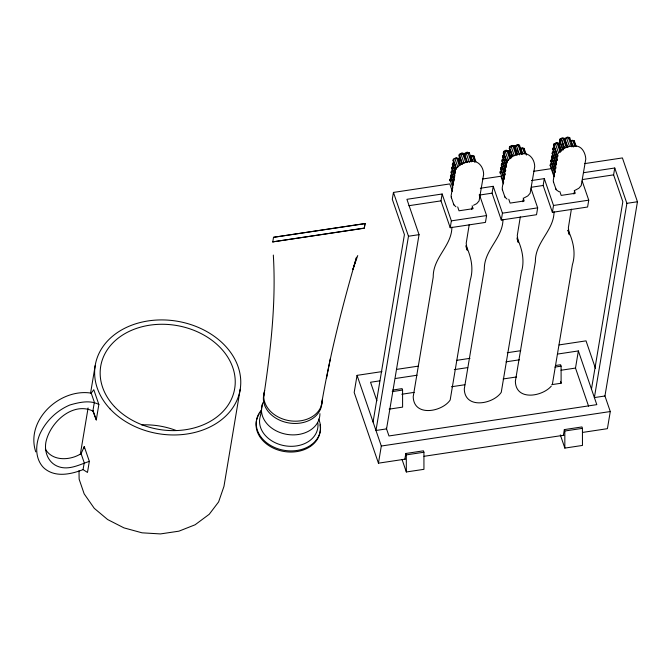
<?xml version="1.0" encoding="UTF-8"?>
<svg xmlns="http://www.w3.org/2000/svg" width="671" height="671" viewBox="0 0 671 671"><rect width="100%" height="100%" fill="white"/><g stroke="black" fill="none" stroke-linecap="round" stroke-linejoin="round"><path stroke-width="1.01" d="M263.745 396.418C270.765 349.683 276.192 302.386 273.323 255.064M80.31 454.46L88.094 407.968M90.51 393.508L95.181 365.611M83.934 448.605L84.269 446.592L89.335 461.354L87.482 472.434L83.078 469.616C70.405 474.514 54.41 477.878 43.43 467.528C35.001 458.57 35.345 445.049 39.782 434.271C45.72 421.162 56.616 410.618 69.851 404.999C78.985 402.365 90.073 399.74 98.855 404.487L96.272 419.912L92.883 411.021L94.351 402.239L91.222 393.139L93.789 389.725L98.855 404.487M83.078 469.616L84.227 462.747L81.099 453.646L84.269 446.592M240.21 389.272L223.963 486.391L218.612 501.925L209.235 514.271L195.102 524.781L178.922 531.172L160.444 533.923L142.067 532.824L123.942 527.867L107.628 519.539L94.276 508.333L84.169 493.864L79.128 479.169L79.002 470.715M272.787 242.013L273.508 237.308L365.049 223.51L364.336 228.224L272.745 241.879L364.286 228.081L365.049 223.51M262.395 404.252L260.482 415.676A29.39 22.806 9.5 0 0 286.425 446.014A29.39 22.806 9.5 0 0 317.869 423.057M381.925 371.608L357.056 375.357L354.187 392.493L378.444 463.175L405.385 459.115M452.439 191.604L449.805 183.929L393.441 192.426L392.292 199.279L404.42 234.615L373.068 422M393.441 192.426L408.48 236.242L375.978 430.48L386.546 428.895L419.048 234.649L406.92 199.312L442.147 194.003L451.365 220.868L450.216 227.721L485.443 222.411L486.592 215.559L479.346 194.456M378.444 463.175L381.313 446.03L357.056 375.357M450.216 227.721L440.998 200.864L442.147 194.003M404.865 459.19L405.821 453.479L423.435 450.828L423.921 452.237L423.946 469.323L406.332 471.973L402.13 459.719M451.893 227.083C451.818 246.106 432.921 257.337 433.223 277.089L413.21 396.662C413.705 417.32 442.239 411.877 450.174 400.017L470.245 280.075C473.877 268.534 471.034 256.213 465.917 245.594M469.239 224.542L466.202 243.254L467.209 250.166L466.001 246.626M471.763 209.427L472.107 207.414M531.08 188.677L537.664 207.859L536.523 214.72L501.296 220.021L492.078 193.164L493.227 186.312L480.344 188.249M501.296 220.021L502.445 213.168L493.227 186.312M502.973 219.383C502.898 238.415 484.001 249.637 484.303 269.398L464.29 388.97C464.785 409.629 493.319 404.185 501.254 392.325L521.325 272.376C524.957 260.834 522.113 248.522 516.997 237.903M520.31 216.85L517.274 235.555L518.289 242.466L517.081 238.935M522.843 201.736L523.179 199.715M582.16 180.985L588.744 200.168L587.595 207.02L552.376 212.33L543.158 185.473L544.298 178.62L531.424 180.558M557.643 154.322L553.281 180.373L553.609 182.395M552.376 212.33L553.516 205.477L544.298 178.62M554.045 211.692C553.978 230.715 535.081 241.946 535.383 261.698L515.37 381.279C515.798 401.342 542.487 396.561 551.336 386.06M571.39 209.159L568.354 227.863L569.369 234.775L567.851 230.354M573.923 194.036L574.259 192.023M552.325 384.626L572.397 264.684C576.037 253.143 573.193 240.822 568.069 230.203M563.38 435.311L564.336 429.599L581.95 426.941L582.436 428.358L582.462 445.435L564.848 448.094L560.327 434.9M588.576 406.165L575.5 368.069L578.368 350.933L557.685 354.045M591.47 389.096L622.822 201.719L613.604 174.854L614.753 168.002L583.669 172.682M614.753 168.002L626.882 203.338L594.38 397.584L604.948 395.991L637.45 201.753L622.411 157.928L584.491 163.64M604.89 395.831L610.283 411.541L607.414 428.677L582.545 432.426M321.266 405.804C329.755 355.529 342.327 306.11 356.553 257.186L352.887 269.507L357.735 255.55M326.525 378.117L330.409 358.423M558.389 153.147C562.357 148.232 568.907 145.682 575.148 145.993C582.017 145.833 585.447 153.08 585.791 159.002L581.22 185.557L578.888 188.241L575.122 190.262M524.043 197.953L527.809 195.94L530.14 193.248L534.712 166.693C534.644 159.128 529.243 152.258 521.292 153.709M81.099 453.646C70.321 460.524 52.514 461.589 45.368 449.125M473.558 205.251L476.729 203.632L479.06 200.948L483.64 174.393C483.573 166.819 478.163 159.95 470.212 161.409M89.335 461.354C78.893 464.86 67.838 471.092 56.666 465.9C47.901 461.774 44.261 451.575 45.854 442.415C49.746 422.789 72.426 401.392 92.883 411.021M470.371 161.392C464.617 161.954 458.595 164.638 455.483 169.713L451.13 195.756L451.449 197.786M521.451 153.693C515.697 154.263 509.675 156.947 506.563 162.021L502.202 188.065L502.529 190.086M482.39 179.023L500.885 176.238L503.518 183.913M533.462 171.331L551.956 168.547M408.882 205.703L440.998 200.864M479.195 195.11L492.078 193.164M531.264 187.259L543.158 185.473M582.52 179.543L613.604 174.854M365.099 223.653L273.508 237.308M451.365 220.868L486.592 215.559M502.445 213.168L537.664 207.859M553.516 205.477L588.744 200.168M408.48 236.242L419.048 234.649M626.882 203.338L637.45 201.753M396.427 369.419L418.184 366.148M456.515 360.369L469.985 358.339M507.284 352.72L520.755 350.69M559.086 344.919L586.026 340.86L595.454 368.345M379.845 380.843L370.535 382.244L376.901 400.797M395.353 378.503L417.068 375.232M454.292 369.629L467.729 367.599M505.984 361.837L519.429 359.815M392.761 390.036L402.088 388.626L402.575 390.044L402.6 407.121L389.13 409.151M555.42 365.527L560.604 364.747L561.09 366.156L561.115 383.242L551.797 384.642M392.216 391.604L402.575 390.044M554.875 367.096L561.09 366.156M401.786 394.238L414.2 392.376M451.424 386.764L464.86 384.743M503.124 378.972L516.561 376.951M561.023 370.249L575.5 368.069M381.313 446.03L610.283 411.541M405.821 453.479L406.307 454.888L423.921 452.237M564.336 429.599L564.823 431.008L582.436 428.358M424.03 456.305L563.9 435.236M91.222 393.139C59.996 388.031 25.255 420.105 35.748 451.86M558.993 191.73L556.217 189.801L553.34 181.606M507.008 199.069L504.953 197.157L502.26 189.306M455.928 206.769L453.873 204.848L451.18 196.997M574.342 140.927L576.28 146.588M574.15 142.076L575.122 144.902M572.908 140.591L574.854 146.244M571.164 141.145L573.227 147.041M569.729 137.731L572.64 146.211M568.295 137.387L571.533 146.806M566.542 137.941L569.461 146.421M564.923 138.738L567.834 147.217M564.445 138.52L567.356 147.008M566.03 143.653L567.322 147.419M564.571 140.608L566.836 147.209M563.011 138.184L566.249 147.603M564.303 147.461L561.392 138.981A0.923 0.537 -18.9 0 0 560.059 138.889A0.923 0.537 -18.9 0 0 559.991 139.82M561.258 138.738L564.496 148.157M562.684 144.592L563.657 147.419M559.639 139.534L563.195 149.901M559.446 140.675L562.684 150.103M558.968 143.535L561.56 151.076M558.49 143.317L561.073 150.858M560.721 150.329L558.784 144.676A0.923 0.537 -18.9 0 1 559.295 143.971M574.275 190.396L575.265 193.282L561.174 195.404L559.857 191.562M558.624 145.406L560.235 150.119M557.056 142.973L560.293 152.401M555.311 143.527L558.54 152.954M553.684 144.332L557.567 155.638M554.967 148.467L557.224 155.068M553.5 145.473L557.375 156.779M553.021 148.333L556.896 159.639M553.969 151.529L556.561 159.069M552.829 149.474L556.712 160.78M552.35 152.325L556.234 163.64M553.625 156.469L555.89 163.061M552.158 153.474L556.041 164.781A0.923 0.537 -18.9 0 1 556.561 164.076M551.679 156.326L555.563 167.633M552.954 160.47L555.219 167.062M551.487 157.467L555.37 168.782A0.923 0.537 -18.9 0 1 555.89 168.077M551.008 160.327L554.892 171.633M552.283 164.47L554.548 171.063M550.824 161.468L554.699 172.774A0.923 0.537 -18.9 0 1 555.219 172.07M550.346 164.328L554.221 175.634M550.153 165.469L554.028 176.775A0.923 0.537 -18.9 0 1 554.548 176.07M524.143 148.492L526.408 155.093M524.277 150.581L525.25 153.407M522.717 148.148L524.655 153.802M520.964 148.702L522.902 154.355M519.53 145.288L522.441 153.768M519.664 147.377L521.929 153.969M518.096 144.944L521.333 154.372M516.351 145.498L519.58 154.926M516.938 148.777L518.096 152.3M514.724 146.303L517.643 154.783M514.246 146.085L517.156 154.565M517.123 154.984L514.54 147.444A0.923 0.537 -18.9 0 1 515.504 146.597M515.026 150.052L516.645 154.766M512.82 145.741L516.049 155.169M511.067 146.295L514.296 155.722M509.448 147.1L512.678 156.519M512.334 155.949L510.396 150.296A0.923 0.537 -18.9 0 0 508.87 150.723A0.923 0.537 -18.9 0 0 509.557 151.394A0.923 0.537 -18.9 0 0 508.584 152.242L510.203 156.955M509.255 148.241L512.166 156.72M578.368 350.933L596.804 404.647L388.97 435.957L386.286 428.148M508.777 151.101L511.042 157.693M508.291 150.883L510.883 158.423M509.071 154.85L510.044 157.677M506.865 150.539L509.775 159.019M523.204 198.096L524.185 200.973L510.103 203.095L508.786 199.262M505.112 151.092L508.35 160.512M503.493 151.889L507.05 162.256M504.441 155.093L507.033 162.634M503.3 153.038L506.857 163.405M502.822 155.89L506.379 166.257M503.77 159.086L506.362 166.626M502.629 157.031L506.186 167.398M502.151 159.891L505.708 170.258M503.107 163.087L505.691 170.627M501.958 161.032L505.523 171.399M501.48 163.892L505.045 174.259M502.436 167.087L505.02 174.628M501.296 165.032L504.852 175.399M500.818 167.893L504.374 178.251M502.738 173.915L504.357 178.629M500.625 169.033L504.181 179.4M500.147 171.885L503.703 182.252M560.47 381.354L561.115 383.242M473.944 156.058L475.89 161.711M474.078 158.138L475.051 160.965M472.518 155.714L474.783 162.307M470.899 156.511L472.191 160.285M470.765 156.268L472.384 160.981M469.331 152.854L472.241 161.334M470.111 156.821L471.73 161.535M467.905 152.51L471.134 161.937M466.152 153.063L469.39 162.483M464.533 153.86L467.444 162.348M464.047 153.651L466.957 162.13M465.313 157.836L464.34 155.009A0.923 0.537 -18.9 0 1 465.313 154.162A0.923 0.537 -18.9 0 1 464.525 153.768A0.923 0.537 -18.9 0 1 465.347 153.047A0.923 0.537 -18.9 0 1 466.286 153.315M463.854 154.791L464.827 157.618M462.621 153.307L465.85 162.734M460.868 153.86L464.106 163.279M459.249 154.657L462.478 164.085M460.197 157.861L462.143 163.514M459.056 155.806L461.967 164.286M458.578 158.658L460.516 164.311M458.092 158.44L460.356 165.041M458.553 161.468L459.526 164.294M456.666 158.104L459.258 165.645M472.124 205.787L473.114 208.664L459.023 210.795L457.706 206.953M454.913 158.658L457.823 167.138M453.294 159.455L456.532 168.882M454.25 162.65L455.861 167.364M453.101 160.595L456.012 169.075M452.623 163.456L455.215 170.996M453.579 166.651L455.198 171.365M452.43 164.596L455.349 173.076M451.952 167.456L454.871 175.936M452.908 170.652L454.527 175.366M451.768 168.597L454.678 177.077M451.289 171.449L454.2 179.937M452.237 174.653L453.856 179.358M451.097 172.598L454.007 181.078M450.618 175.45L453.529 183.929M451.566 178.645L453.185 183.359M450.426 176.59L453.336 185.079M449.947 179.451L452.858 187.93M93.101 410.686L96.272 419.912M555.764 188.677L556.033 189.457M504.684 196.368L504.953 197.157M453.613 204.068L453.873 204.848M564.823 431.008L564.848 448.094M406.307 454.888L406.332 471.973M454.309 162.776A0.923 0.537 -18.9 0 0 452.858 162.936A0.923 0.537 -18.9 0 0 453.177 163.766A0.923 0.537 -18.9 0 0 453.21 164.89M453.353 166.618A0.923 0.537 -18.9 0 0 452.053 167.079A0.923 0.537 -18.9 0 0 452.514 167.767A0.923 0.537 -18.9 0 0 452.548 168.891M451.172 175.76A0.923 0.537 -18.9 0 1 450.719 175.081A0.923 0.537 -18.9 0 1 452.019 174.611M451.206 176.892A0.923 0.537 -18.9 0 1 451.164 175.802M451.348 178.612A0.923 0.537 -18.9 0 0 450.048 179.082A0.923 0.537 -18.9 0 0 450.501 179.761A0.923 0.537 -18.9 0 0 450.535 180.885M451.843 171.759A0.923 0.537 -18.9 0 1 451.382 171.08A0.923 0.537 -18.9 0 1 452.682 170.619M451.877 172.892A0.923 0.537 -18.9 0 1 451.835 171.801M472.191 156.46A0.923 0.537 -18.9 0 1 473.5 155.756A0.923 0.537 -18.9 0 1 473.625 156.645M471.319 156.578A0.923 0.537 -18.9 0 1 470.925 155.823A0.923 0.537 -18.9 0 1 472.334 155.496A0.923 0.537 -18.9 0 1 471.998 156.418M470.119 156.217A0.923 0.537 -18.9 0 1 470.899 156.662M456.666 158.406A0.923 0.537 -18.9 0 1 457.932 158.893M456.615 158.398A0.923 0.537 -18.9 0 0 455.768 157.828A0.923 0.537 -18.9 0 0 454.98 158.775A0.923 0.537 -18.9 0 0 453.529 158.935A0.923 0.537 -18.9 0 0 453.848 159.765A0.923 0.537 -18.9 0 0 453.881 160.889M459.979 157.819A0.923 0.537 -18.9 0 0 458.628 158.364A0.923 0.537 -18.9 0 0 459.358 158.952A0.923 0.537 -18.9 0 0 458.385 159.656M462.294 154.053A0.923 0.537 -18.9 0 1 463.384 153.34A0.923 0.537 -18.9 0 1 463.997 153.944M462.101 154.011A0.923 0.537 -18.9 0 0 462.554 153.181A0.923 0.537 -18.9 0 0 461.388 153.156A0.923 0.537 -18.9 0 0 460.935 153.986A0.923 0.537 -18.9 0 0 459.409 154.213A0.923 0.537 -18.9 0 0 460.029 154.959A0.923 0.537 -18.9 0 0 459.048 155.731A0.923 0.537 -18.9 0 0 460.071 156.041M467.578 153.265A0.923 0.537 -18.9 0 1 468.777 152.543A0.923 0.537 -18.9 0 1 469.172 153.298M466.504 153.349A0.923 0.537 -18.9 0 1 466.412 152.518A0.923 0.537 -18.9 0 1 467.762 152.317A0.923 0.537 -18.9 0 1 467.385 153.214M321.828 402.206A29.39 22.806 9.5 0 1 288.983 422.973A29.39 22.806 9.5 0 1 264.307 392.82M319.916 413.638A29.39 22.806 9.5 0 1 285.812 434.171A29.39 22.806 9.5 0 1 263.141 402.39M318.666 419.081A32.325 25.087 9.5 0 1 284.412 450.367A32.325 25.087 9.5 0 1 261.69 409.788M319.958 424.877A32.325 25.087 9.5 0 1 283.623 451.407A32.325 25.087 9.5 0 1 259.14 414.041M260.239 412.447A32.325 25.087 9.5 0 1 261.505 410.929M322.206 399.924A29.39 22.806 9.5 0 1 289.369 420.692A29.39 22.806 9.5 0 1 264.693 390.539M141.589 424.894A67.914 52.707 9.5 0 1 176.28 430.547M504.223 155.051A0.923 0.537 -18.9 0 0 502.873 155.597A0.923 0.537 -18.9 0 0 503.602 156.184A0.923 0.537 -18.9 0 0 502.982 157.316M503.552 159.052A0.923 0.537 -18.9 0 0 502.202 159.597A0.923 0.537 -18.9 0 0 502.931 160.184A0.923 0.537 -18.9 0 0 502.311 161.317M502.21 167.054A0.923 0.537 -18.9 0 0 500.868 167.591A0.923 0.537 -18.9 0 0 501.598 168.186A0.923 0.537 -18.9 0 0 500.977 169.318M501.547 171.055A0.923 0.537 -18.9 0 0 500.197 171.591A0.923 0.537 -18.9 0 0 500.927 172.187A0.923 0.537 -18.9 0 0 500.306 173.319M502.881 163.053A0.923 0.537 -18.9 0 0 501.531 163.598A0.923 0.537 -18.9 0 0 502.26 164.185A0.923 0.537 -18.9 0 0 501.648 165.318M523.623 149.197A0.923 0.537 -18.9 0 0 523.883 148.232A0.923 0.537 -18.9 0 0 522.441 148.752A0.923 0.537 -18.9 0 0 522.533 147.93A0.923 0.537 -18.9 0 0 521.283 148.115A0.923 0.537 -18.9 0 0 521.149 148.928M520.31 148.66A0.923 0.537 -18.9 0 1 521.09 148.954M506.538 151.294A0.923 0.537 -18.9 0 1 507.737 150.572A0.923 0.537 -18.9 0 1 508.132 151.327M505.297 151.31A0.923 0.537 -18.9 0 1 505.498 150.463A0.923 0.537 -18.9 0 1 506.764 150.379A0.923 0.537 -18.9 0 1 506.345 151.243M505.238 151.344A0.923 0.537 -18.9 0 0 504.307 151.076A0.923 0.537 -18.9 0 0 503.485 151.797A0.923 0.537 -18.9 0 0 504.273 152.191A0.923 0.537 -18.9 0 0 503.292 152.896A0.923 0.537 -18.9 0 0 504.08 153.332M512.493 146.639A0.923 0.537 -18.9 0 1 513.692 145.775A0.923 0.537 -18.9 0 1 513.927 146.672M511.621 146.605A0.923 0.537 -18.9 0 1 511.227 145.85A0.923 0.537 -18.9 0 1 512.627 145.523A0.923 0.537 -18.9 0 1 512.3 146.446M511.193 146.546A0.923 0.537 -18.9 0 0 510.262 146.278A0.923 0.537 -18.9 0 0 509.432 147.008A0.923 0.537 -18.9 0 0 510.22 147.394A0.923 0.537 -18.9 0 0 509.608 148.526M517.827 145.548A0.923 0.537 -18.9 0 1 519.27 145.028A0.923 0.537 -18.9 0 1 519.01 145.993M516.905 145.808A0.923 0.537 -18.9 0 1 516.511 145.053A0.923 0.537 -18.9 0 1 517.911 144.726A0.923 0.537 -18.9 0 1 517.584 145.649M514.917 146.521A0.923 0.537 -18.9 0 1 515.353 145.548A0.923 0.537 -18.9 0 1 516.485 145.892M557.249 159.924A0.923 0.537 -18.9 0 1 557.224 159.052M554.582 147.553A0.923 0.537 -18.9 0 0 553.114 147.956A0.923 0.537 -18.9 0 0 553.801 148.626A0.923 0.537 -18.9 0 0 553.181 149.759M556.704 160.637A0.923 0.537 -18.9 0 1 557.224 160.075M556.586 163.925A0.923 0.537 -18.9 0 1 556.553 163.053M552.535 152.552A0.923 0.537 -18.9 0 1 552.669 151.738A0.923 0.537 -18.9 0 1 553.919 151.554M552.51 153.76A0.923 0.537 -18.9 0 1 552.896 152.678M555.244 171.919A0.923 0.537 -18.9 0 1 555.211 171.046M551.193 160.545A0.923 0.537 -18.9 0 1 551.336 159.74A0.923 0.537 -18.9 0 1 552.577 159.555M551.176 161.753A0.923 0.537 -18.9 0 1 551.562 160.679M554.573 175.919A0.923 0.537 -18.9 0 1 554.54 175.047M550.53 164.546A0.923 0.537 -18.9 0 1 550.665 163.741A0.923 0.537 -18.9 0 1 551.906 163.548M550.505 165.754A0.923 0.537 -18.9 0 1 550.665 164.764M555.915 167.918A0.923 0.537 -18.9 0 1 555.882 167.054M551.864 156.553A0.923 0.537 -18.9 0 1 551.998 155.739A0.923 0.537 -18.9 0 1 553.248 155.555M551.839 157.752A0.923 0.537 -18.9 0 1 552.233 156.679M574.024 141.514A0.923 0.537 -18.9 0 0 574.074 140.675A0.923 0.537 -18.9 0 0 572.749 141.036A0.923 0.537 -18.9 0 0 572.623 140.323A0.923 0.537 -18.9 0 0 571.424 140.6A0.923 0.537 -18.9 0 0 571.348 141.363M570.736 141.078A0.923 0.537 -18.9 0 1 571.289 141.388M574.082 141.95A0.923 0.537 -18.9 0 1 573.99 142.52M556.737 143.728A0.923 0.537 -18.9 0 1 558.037 143.015A0.923 0.537 -18.9 0 1 558.171 143.904M555.865 143.837A0.923 0.537 -18.9 0 1 555.471 143.082A0.923 0.537 -18.9 0 1 556.871 142.755A0.923 0.537 -18.9 0 1 556.544 143.678M557.92 155.924A0.923 0.537 -18.9 0 1 557.886 155.051M555.445 143.921A0.923 0.537 -18.9 0 0 554.657 143.485A0.923 0.537 -18.9 0 0 553.684 144.19A0.923 0.537 -18.9 0 0 554.464 144.626A0.923 0.537 -18.9 0 0 553.852 145.758M557.375 156.637A0.923 0.537 -18.9 0 1 557.895 156.075M559.32 143.82A0.923 0.537 -18.9 0 1 559.295 142.948A0.923 0.537 -18.9 0 1 560.654 142.856M560.595 142.73A0.923 0.537 -18.9 0 1 560.646 142.437M563.925 139.224A0.923 0.537 -18.9 0 0 564.177 138.268A0.923 0.537 -18.9 0 0 562.743 138.78A0.923 0.537 -18.9 0 0 562.826 137.958A0.923 0.537 -18.9 0 0 561.585 138.151A0.923 0.537 -18.9 0 0 561.451 138.956M560.008 140.985A0.923 0.537 -18.9 0 1 560.193 139.887M568.027 137.983A0.923 0.537 -18.9 0 1 569.377 137.446A0.923 0.537 -18.9 0 1 569.402 138.31M567.976 137.974A0.923 0.537 -18.9 0 0 568.111 137.161A0.923 0.537 -18.9 0 0 566.869 137.354A0.923 0.537 -18.9 0 0 566.735 138.159A0.923 0.537 -18.9 0 0 565.343 138.092A0.923 0.537 -18.9 0 0 565.276 139.023M564.73 139.736A0.923 0.537 -18.9 0 1 565.25 139.174M569.352 138.645A0.923 0.537 -18.9 0 1 569.486 139.165M110.036 408.882A73.474 57.018 9.5 0 0 235.404 403.439A73.474 57.018 9.5 0 0 157.651 320A73.474 57.018 9.5 0 0 110.036 408.882M114.397 406.509A67.914 52.707 9.5 0 0 230.279 401.476A67.914 52.707 9.5 0 0 158.415 324.345A67.914 52.707 9.5 0 0 114.397 406.509"/></g></svg>
